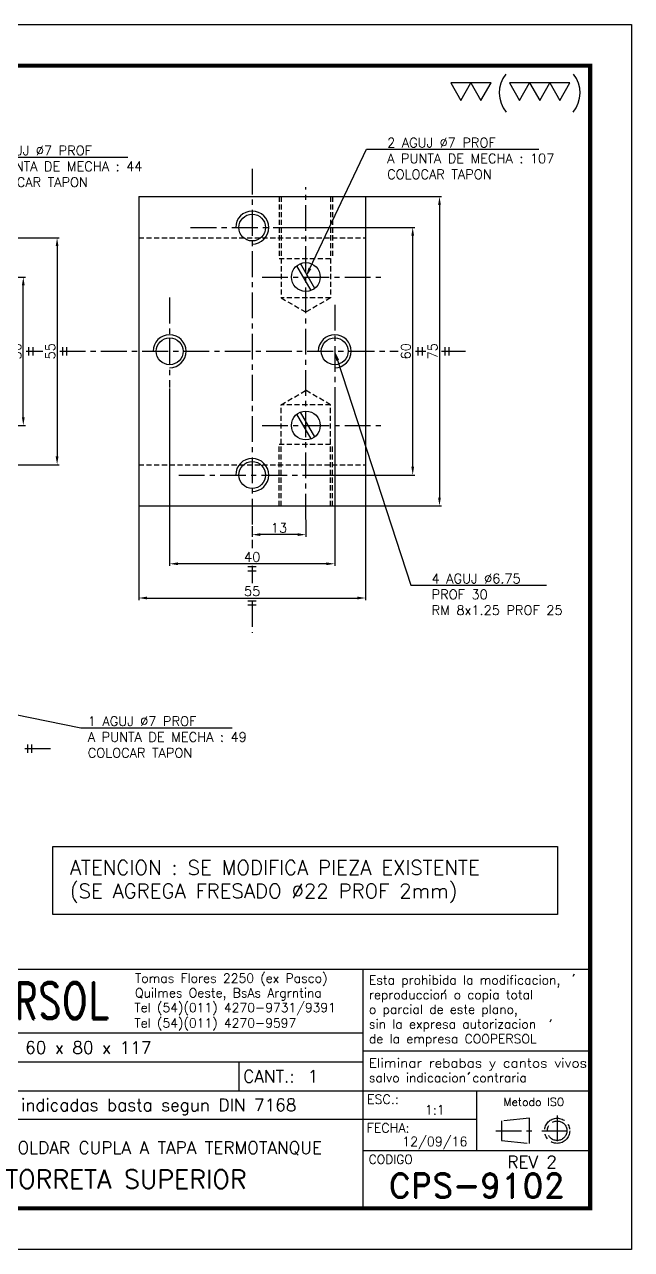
# Model space of a CAD drawing. Extents: x 0 to 420, y 0 to 297.
# Drawn here: x 272.9 to 420, y 0 to 297 of the extents above; entities that cross this region are included whole.
import ezdxf
from ezdxf import colors
from ezdxf.entities.mleader import LeaderData, LeaderLine
from ezdxf.enums import TextEntityAlignment as Align
from ezdxf.math import Vec2, Vec3

# ---------------------------------------------------------------- set-up
doc = ezdxf.new("R2010")
doc.units = 0
doc.header["$LTSCALE"] = 5
doc.header["$MEASUREMENT"] = 0
doc.linetypes.add('CENTER', pattern=[2, 1.25, -0.25, 0.25, -0.25])
doc.linetypes.add('HIDDEN', pattern=[0.375, 0.25, -0.125])
doc.layers.get('0').update_dxf_attribs({"linetype": 'CONTINUOUS'})
doc.layers.get('DEFPOINTS').update_dxf_attribs({"linetype": 'CONTINUOUS'})
for name, color, linetype in [('1', 1, 'CENTER'), ('CL', 1, 'CENTER'), ('CO', 3, 'CONTINUOUS'), ('FI', 1, 'CONTINUOUS'), ('OC', 1, 'HIDDEN')]:
    doc.layers.add(name, color=color, linetype=linetype)
doc.styles.add('ROMAND', font='ROMAND')
doc.styles.add('ROMANS', font='ROMANS.SHX')
doc.dimstyles.new('1', dxfattribs={"dimtxt": 2.3, "dimasz": 2, "dimexe": 0.5, "dimexo": 0.0625, "dimgap": 0.5, "dimtad": 1, "dimdec": 4, "dimdsep": 46, "dimtxsty": 'ROMANS', "dimcen": -2, "dimclrt": 7, "dimadec": 0, "dimazin": 0, "dimtfac": 0.869565, "dimtdec": 4, "dimtmove": 0, "dimatfit": 3, "dimfxl": 1, "dimtolj": 1, "dimarcsym": 0})

# ---------------------------------------------------------------- blocks, each defined once
blk = doc.blocks.new('A3G')
blk.add_lwpolyline([(0, 297), (420, 297), (420, 0), (0, 0)], close=True)
at = {"const_width": 1}
blk.add_lwpolyline([(25, 287), (410, 287), (410, 10), (25, 10)], close=True, dxfattribs=at)
blk = doc.blocks.new('*D35')
at = {"layer": 'CO', "color": 0, "lineweight": -2}
for p, q in [((339.37, 247.77), (367.48, 247.77)), ((366.98, 189.77), (366.98, 245.77)), ((343.31, 187.77), (367.48, 187.77))]:
    blk.add_line(p, q, dxfattribs=at)
at = {"layer": 'CO', "color": 0}
for points in [[(366.65, 245.77), (367.32, 245.77), (366.98, 247.77)], [(366.65, 189.77), (367.32, 189.77), (366.98, 187.77)]]:
    blk.add_solid(points, dxfattribs=at)
at = {"layer": 'DEFPOINTS', "color": 0}
for p in [(339.31, 247.77), (366.98, 247.77), (343.24, 187.77)]:
    blk.add_point(p, dxfattribs=at)
at = {"layer": 'CO', "color": 7, "insert": (365.33, 217.77), "char_height": 2.3, "attachment_point": 5, "rotation": 90, "style": 'ROMANS'}
blk.add_mtext('\\A1;60', dxfattribs=at)
blk = doc.blocks.new('*D36')
at = {"layer": 'CO', "color": 0, "lineweight": -2}
for p, q in [((355.64, 255.27), (373.97, 255.27)), ((373.47, 253.27), (373.47, 182.27)), ((355.64, 180.27), (373.97, 180.27))]:
    blk.add_line(p, q, dxfattribs=at)
at = {"layer": 'CO', "color": 0}
for points in [[(373.14, 253.27), (373.8, 253.27), (373.47, 255.27)], [(373.14, 182.27), (373.8, 182.27), (373.47, 180.27)]]:
    blk.add_solid(points, dxfattribs=at)
at = {"layer": 'DEFPOINTS', "color": 0}
for p in [(355.58, 255.27), (355.58, 180.27), (373.47, 180.27)]:
    blk.add_point(p, dxfattribs=at)
at = {"layer": 'CO', "color": 7, "insert": (371.82, 217.77), "char_height": 2.3, "attachment_point": 5, "rotation": 90, "style": 'ROMANS'}
blk.add_mtext('\\A1;75', dxfattribs=at)
blk = doc.blocks.new('*D37')
at = {"layer": 'CO', "color": 0, "lineweight": -2}
for p, q in [((308.08, 208.76), (308.08, 165.75)), ((348.08, 208.76), (348.08, 165.75)), ((346.08, 166.25), (310.08, 166.25))]:
    blk.add_line(p, q, dxfattribs=at)
at = {"layer": 'CO', "color": 0}
for points in [[(310.08, 166.58), (310.08, 165.92), (308.08, 166.25)], [(346.08, 166.58), (346.08, 165.92), (348.08, 166.25)]]:
    blk.add_solid(points, dxfattribs=at)
at = {"layer": 'DEFPOINTS', "color": 0}
for p in [(308.08, 208.82), (348.08, 208.82), (308.08, 166.25)]:
    blk.add_point(p, dxfattribs=at)
at = {"layer": 'CO', "color": 7, "insert": (328.08, 167.9), "char_height": 2.3, "attachment_point": 5, "style": 'ROMANS'}
blk.add_mtext('\\A1;40', dxfattribs=at)
blk = doc.blocks.new('*D38')
at = {"layer": 'CO', "color": 0, "lineweight": -2}
for p, q in [((300.58, 180.21), (300.58, 157.45)), ((355.58, 180.21), (355.58, 157.45)), ((302.58, 157.95), (353.58, 157.95))]:
    blk.add_line(p, q, dxfattribs=at)
at = {"layer": 'CO', "color": 0}
for points in [[(302.58, 158.29), (302.58, 157.62), (300.58, 157.95)], [(353.58, 158.29), (353.58, 157.62), (355.58, 157.95)]]:
    blk.add_solid(points, dxfattribs=at)
at = {"layer": 'DEFPOINTS', "color": 0}
for p in [(300.58, 180.27), (355.58, 180.27), (355.58, 157.95)]:
    blk.add_point(p, dxfattribs=at)
at = {"layer": 'CO', "color": 7, "insert": (328.08, 159.6), "char_height": 2.3, "attachment_point": 5, "style": 'ROMANS'}
blk.add_mtext('\\A1;55', dxfattribs=at)
blk = doc.blocks.new('*D39')
at = {"layer": 'CO', "color": 0, "lineweight": -2}
for p, q in [((328.08, 175.38), (328.08, 172.82)), ((341.08, 176.92), (341.08, 172.82)), ((339.08, 173.32), (330.08, 173.32))]:
    blk.add_line(p, q, dxfattribs=at)
at = {"layer": 'CO', "color": 0}
for points in [[(330.08, 173.66), (330.08, 172.99), (328.08, 173.32)], [(339.08, 173.66), (339.08, 172.99), (341.08, 173.32)]]:
    blk.add_solid(points, dxfattribs=at)
at = {"layer": 'DEFPOINTS', "color": 0}
for p in [(328.08, 175.45), (341.08, 176.98), (328.08, 173.32)]:
    blk.add_point(p, dxfattribs=at)
at = {"layer": 'CO', "color": 7, "insert": (334.58, 174.97), "char_height": 2.3, "attachment_point": 5, "style": 'ROMANS'}
blk.add_mtext('\\A1;13', dxfattribs=at)
blk = doc.blocks.new('*D44')
at = {"layer": 'CO', "color": 0, "lineweight": -2}
for p, q in [((259.73, 235.77), (273.12, 235.77)), ((272.62, 201.77), (272.62, 233.77)), ((259.73, 199.77), (273.12, 199.77))]:
    blk.add_line(p, q, dxfattribs=at)
at = {"layer": 'CO', "color": 0}
for points in [[(272.28, 233.77), (272.95, 233.77), (272.62, 235.77)], [(272.28, 201.77), (272.95, 201.77), (272.62, 199.77)]]:
    blk.add_solid(points, dxfattribs=at)
at = {"layer": 'DEFPOINTS', "color": 0}
for p in [(259.66, 235.77), (272.62, 235.77), (259.66, 199.77)]:
    blk.add_point(p, dxfattribs=at)
at = {"layer": 'CO', "color": 7, "insert": (270.97, 217.77), "char_height": 2.3, "attachment_point": 5, "rotation": 90, "style": 'ROMANS'}
blk.add_mtext('\\A1;36', dxfattribs=at)
blk = doc.blocks.new('*D45')
at = {"layer": 'CO', "color": 0, "lineweight": -2}
for p, q in [((255.41, 245.27), (281.31, 245.27)), ((280.81, 243.27), (280.81, 192.27)), ((255.41, 190.27), (281.31, 190.27))]:
    blk.add_line(p, q, dxfattribs=at)
at = {"layer": 'CO', "color": 0}
for points in [[(280.47, 243.27), (281.14, 243.27), (280.81, 245.27)], [(280.47, 192.27), (281.14, 192.27), (280.81, 190.27)]]:
    blk.add_solid(points, dxfattribs=at)
at = {"layer": 'DEFPOINTS', "color": 0}
for p in [(255.35, 245.27), (255.35, 190.27), (280.81, 190.27)]:
    blk.add_point(p, dxfattribs=at)
at = {"layer": 'CO', "color": 7, "insert": (279.16, 217.77), "char_height": 2.3, "attachment_point": 5, "rotation": 90, "style": 'ROMANS'}
blk.add_mtext('\\A1;55', dxfattribs=at)
blk = doc.blocks.new('COOPERSOLROT-02')
for p, q in [((0, 58), (175, 58)), ((0, 0), (0, 58)), ((5, 0), (5, 58)), ((120, 0), (120, 58)), ((175, 0), (175, 58)), ((5, 42.5), (120, 42.5)), ((120, 38.19), (175, 38.19)), ((5, 35.5), (120, 35.5)), ((89.89, 28.5), (89.89, 35.5)), ((5, 28.5), (175, 28.5)), ((147.5, 14), (147.5, 28.5)), ((147.5, 21.5), (5, 21.5)), ((120, 14), (175, 14)), ((0, 0), (175, 0))]:
    blk.add_line(p, q)
at = {"color": 1, "linetype": 'CENTER'}
blk.add_line((166.98, 22.51), (166.98, 15.06), dxfattribs=at)
for points in [[(152.09, 18.79), (161.93, 18.79)], [(163.26, 18.79), (170.71, 18.79)]]:
    blk.add_lwpolyline(points, dxfattribs=at)
at = {"layer": '1'}
for points in [[(170.85, 56.26), (171.21, 56.85)], [(139.66, 52.43), (140.02, 53.02)], [(165.28, 45.22), (165.64, 45.81)], [(145.46, 32.42), (145.82, 33.01)]]:
    blk.add_lwpolyline(points, dxfattribs=at)
blk.add_lwpolyline([(160.25, 18.79), (160.25, 21.83), (153.47, 21.16), (153.47, 16.41), (160.25, 15.74)], close=True, dxfattribs=at)
for radius in [3.05, 2.37]:
    blk.add_circle((166.98, 18.79), radius, dxfattribs=at)
at = {"style": 'ROMANS', "width": 0.996387}
blk.add_text('*SOLO MODIFICAR EN CAD*', height=2.7, rotation=90, dxfattribs=at).set_placement((3.77, 1.09), (3.77, 56.81), align=Align.FIT)
at = {"style": 'ROMAND', "width": 0.75}
blk.add_text('COOPERSOL', height=9, dxfattribs=at).set_placement((5.26, 45.85))
at = {"style": 'ROMANS'}
for s, p in [('MAT.:', (7.32, 37.47)), ('TRAT.:', (6.5, 30.47)), ('CANT.:', (90.89, 30.47)), ('Tolerancias no indicadas basta segun DIN 7168', (5.7, 23.56))]:
    blk.add_text(s, height=3, dxfattribs=at).set_placement(p)
for tag, height, style, p in [('CONJUNTO', 2.3, 'ROMANS', (62.5, 17.5)), ('SUBCONJUNTO', 3, 'ROMANS', (62.5, 11.5)), ('DENOMINACION', 4.5, 'ROMANS', (62.5, 4.75)), ('COD-PLA', 6, 'ROMAND', (147.5, 5.5))]:
    blk.add_attdef(tag, text='', height=height, dxfattribs=dict(style=style)).set_placement(p, align=Align.MIDDLE)
at = {"layer": '1', "style": 'ROMANS'}
for s, height, p in [('Tomas Flores 2250 (ex Pasco)', 2.2, (64.69, 54.68)), ('Esta prohibida la modificacion,', 2.2, (121.36, 54.23)), ('Quilmes Oeste, BsAs Argrntina', 2.2, (64.69, 51.12)), ('reproduccion o copia total', 2.2, (121.36, 50.67)), ('Tel (54)(011) 4270-9731/9391', 2.2, (64.55, 47.56)), ('o parcial de este plano,', 2.2, (121.36, 47.11)), ('Tel (54)(011) 4270-9597', 2.2, (64.55, 43.83)), ('sin la expresa autorizacion ', 2.2, (121.36, 43.55)), ('de la empresa COOPERSOL', 2.2, (121.36, 39.99)), ('salvo indicacion contraria', 2.2, (121.36, 30.54)), ('ESC.:', 2.25, (120.89, 25.29)), ('FECHA:', 2.25, (120.81, 18.36)), ('CODIGO', 2.16, (121.33, 10.78))]:
    blk.add_text(s, height=height, dxfattribs=at).set_placement(p)
at = {"layer": '1', "style": 'ROMANS', "width": 0.96139}
blk.add_text('Eliminar rebabas y cantos vivos', height=2.2, dxfattribs=at).set_placement((121.34, 34.1), (174.21, 34.1), align=Align.FIT)
at = {"layer": '1', "style": 'ROMANS'}
blk.add_text('Metodo ISO', height=1.948, dxfattribs=at).set_placement((161.34, 25.77), align=Align.MIDDLE)
for tag, p in [('MAT', (22.51, 37.47)), ('TRAT', (22.51, 30.47)), ('CANT', (106.49, 30.47))]:
    blk.add_attdef(tag, p, '', height=3, dxfattribs=at)
for tag, p in [('ESC', (137.33, 22.73)), ('FECHA', (137.33, 15.06))]:
    blk.add_attdef(tag, text='', height=2.25, dxfattribs=at).set_placement(p, align=Align.CENTER)

msp = doc.modelspace()

# ---------------------------------------------------------------- linework, layer by layer
for p, q in [((300.58188, 255.27395), (300.58188, 180.27395)), ((300.58188, 255.27395), (355.58188, 255.27395)), ((355.58188, 255.27395), (355.58188, 180.27395)), ((342.38092, 232.52395), (338.91682, 238.52395)), ((343.24695, 233.02395), (339.78284, 239.02395)), ((342.38092, 196.52395), (338.91682, 202.52395)), ((343.24695, 197.02395), (339.78284, 203.02395)), ((300.58188, 180.27395), (355.58188, 180.27395))]:
    msp.add_line(p, q)
for centre, radius in [((328.08188, 247.77395), 3.25), ((341.08188, 235.77395), 3.5), ((308.08188, 217.77395), 3.25), ((348.08188, 217.77395), 3.25), ((341.08188, 199.77395), 3.5), ((328.08188, 187.77395), 3.25)]:
    msp.add_circle(centre, radius)
at = {"layer": 'CL'}
for p, q in [((328.08188, 262.0311), (328.08188, 170.05291)), ((341.08188, 176.98246), (341.08188, 257.54565)), ((313.16918, 247.77395), (339.30522, 247.77395)), ((330.51118, 235.77395), (360.02979, 235.77395)), ((308.08188, 230.77159), (308.08188, 209.01483)), ((348.08188, 229.03875), (348.08188, 208.82229)), ((273.34636, 217.77395), (277.36464, 217.77395)), ((281.43952, 217.77395), (363.43795, 217.77395)), ((367.69109, 217.77395), (370.13041, 217.77395)), ((373.94573, 217.77395), (379.76254, 217.77395)), ((330.51118, 199.77395), (360.02979, 199.77395)), ((310.30496, 187.77395), (343.24352, 187.77395)), ((328.08188, 165.73722), (328.08188, 161.57847)), ((328.08188, 157.18431), (328.08188, 149.49454)), ((272.96354, 121.45719), (280.29134, 121.45719))]:
    msp.add_line(p, q, dxfattribs=at)
at = {"layer": 'CO'}
for p, q in [((273.89628, 218.74586), (273.89628, 216.74574)), ((274.89628, 218.74586), (274.89628, 216.74574)), ((282.08485, 218.74586), (282.08485, 216.74574)), ((283.08485, 218.74586), (283.08485, 216.74574)), ((368.26309, 218.74586), (368.26309, 216.74574)), ((369.26309, 218.74586), (369.26309, 216.74574)), ((374.74812, 218.74586), (374.74812, 216.74574)), ((375.74812, 218.74586), (375.74812, 216.74574)), ((329.05379, 165.47758), (327.05367, 165.47758)), ((329.05379, 164.47758), (327.05367, 164.47758)), ((329.05379, 157.18095), (327.05367, 157.18095)), ((329.05379, 156.18095), (327.05367, 156.18095)), ((273.63908, 122.4291), (273.63908, 120.42898)), ((274.63908, 122.4291), (274.63908, 120.42898))]:
    msp.add_line(p, q, dxfattribs=at)
for points in [[(378.63334, 278.60654), (381.07749, 282.83994), (376.18919, 282.83994)], [(383.52164, 278.60654), (385.9658, 282.83994), (381.07749, 282.83994)], [(392.86082, 278.60654), (395.30497, 282.83994), (390.41666, 282.83994)], [(397.74912, 278.60654), (400.19327, 282.83994), (395.30497, 282.83994)], [(402.63743, 278.60654), (405.08158, 282.83994), (400.19327, 282.83994)], [(279.78266, 97.69353), (402.08288, 97.69353), (402.08288, 81.25322), (279.78266, 81.25322)]]:
    msp.add_lwpolyline(points, close=True, dxfattribs=at)
for centre, start, end in [((395.31875, 280.43505), 141.7687645, 219.2464834), ((400.1795, 280.43505), 320.7535166, 38.2312355)]:
    msp.add_arc(centre, 7.35713, start, end, dxfattribs=at)
at = {"layer": 'FI'}
for centre in [(328.08188, 247.77395), (308.08188, 217.77395), (348.08188, 217.77395), (328.08188, 187.77395)]:
    msp.add_arc(centre, 4, 270, 180, dxfattribs=at)
at = {"layer": 'OC'}
for p, q in [((334.58188, 255.27395), (334.58188, 240.27395)), ((335.08188, 255.27395), (335.08188, 230.73806)), ((347.08188, 255.27395), (347.08188, 230.73806)), ((347.58188, 255.27395), (347.58188, 240.27395)), ((300.58188, 245.27395), (355.58188, 245.27395)), ((334.58188, 240.27395), (347.58188, 240.27395)), ((335.08188, 230.73806), (341.08188, 227.27395)), ((347.08188, 230.73806), (335.08188, 230.73806)), ((347.08188, 230.73806), (341.08188, 227.27395)), ((335.08188, 204.80985), (341.08188, 208.27395)), ((347.08188, 204.80985), (341.08188, 208.27395)), ((335.08188, 180.27395), (335.08188, 204.80985)), ((347.08188, 204.80985), (335.08188, 204.80985)), ((347.08188, 180.27395), (347.08188, 204.80985)), ((334.58188, 195.27395), (347.58188, 195.27395)), ((334.58188, 180.27395), (334.58188, 195.27395)), ((347.58188, 180.27395), (347.58188, 195.27395)), ((300.58188, 190.27395), (355.58188, 190.27395))]:
    msp.add_line(p, q, dxfattribs=at)

# ---------------------------------------------------------------- block references
msp.add_blockref('A3G', (0, 0))
ref = msp.add_blockref('COOPERSOLROT-02', (235, 10))
ref.add_attrib('COD-PLA', 'CPS-9102', dxfattribs={"height": 6, "style": 'ROMAND'}).set_placement((382.5, 15.5), align=Align.MIDDLE)
ref.add_attrib('FECHA', '12/09/16', dxfattribs={"layer": '1', "height": 2.25, "style": 'ROMANS'}).set_placement((372.33468, 25.061), align=Align.CENTER)
ref.add_attrib('MAT', 'CU-EL 60 x 80 x 117', (257.50529, 47.46815), dxfattribs={"layer": '1', "height": 3, "style": 'ROMANS'})
ref.add_attrib('ESC', '1:1', dxfattribs={"layer": '1', "height": 2.25, "style": 'ROMANS'}).set_placement((372.33468, 32.72855), align=Align.CENTER)
ref.add_attrib('CANT', '1', (341.49059, 40.46815), dxfattribs={"layer": '1', "height": 3, "style": 'ROMANS'})
ref.add_attrib('DENOMINACION', 'TORRETA SUPERIOR', dxfattribs={"height": 4.5, "style": 'ROMANS'}).set_placement((297.5, 17.03781), align=Align.MIDDLE)
ref.add_attrib('SUBCONJUNTO', 'DISP P/ SOLDAR CUPLA A TAPA TERMOTANQUE', dxfattribs={"height": 3, "style": 'ROMANS'}).set_placement((297.5, 24.47785), align=Align.MIDDLE)

# ---------------------------------------------------------------- texts
at = {"style": 'ROMAND'}
msp.add_text('REV 2', height=2.975, dxfattribs=at).set_placement((389.93184, 19.73351))
at = {"layer": 'CO', "style": 'ROMANS'}
for s, p in [('ATENCION : SE MODIFICA PIEZA EXISTENTE', (283.90723, 90.85319)), ('(SE AGREGA FRESADO %%C22 PROF 2mm)', (283.90723, 85.18652))]:
    msp.add_text(s, height=3.5, dxfattribs=at).set_placement(p)

# ---------------------------------------------------------------- dimensions: what is measured, and where the dimension line sits
at = {"layer": 'CO'}
for base, p1, p2, picture, middle in [((373.46873, 180.27395), (355.58188, 255.27395), (355.58188, 180.27395), '*D36', (371.81873, 217.77395)), ((366.98371, 247.77395), (343.24352, 187.77395), (339.30522, 247.77395), '*D35', (365.33371, 217.77395)), ((280.80547, 190.27395), (255.34794, 245.27395), (255.34794, 190.27395), '*D45', (279.15547, 217.77395)), ((272.6169, 235.77395), (259.66353, 199.77395), (259.66353, 235.77395), '*D44', (270.9669, 217.77395))]:
    dim = msp.add_linear_dim(base=base, p1=p1, p2=p2, angle=90, dimstyle='1', dxfattribs=at)
    dim.commit()
    dim.dimension.update_dxf_attribs({"geometry": picture, "text_midpoint": middle})
for base, p1, p2, picture, middle in [((308.08188, 166.25158), (348.08188, 208.82229), (308.08188, 208.82229), '*D37', (328.08188, 167.90158)), ((355.58188, 157.95495), (300.58188, 180.27395), (355.58188, 180.27395), '*D38', (328.08188, 159.60495)), ((328.08188, 173.32188), (341.08188, 176.98246), (328.08188, 175.44567), '*D39', (334.58188, 174.97188))]:
    dim = msp.add_linear_dim(base=base, p1=p1, p2=p2, dimstyle='1', dxfattribs=at)
    dim.commit()
    dim.dimension.update_dxf_attribs({"geometry": picture, "text_midpoint": middle})

# ---------------------------------------------------------------- leaders
ml = msp.add_multileader_mtext('Standard', dxfattribs=at)
ml.set_content('2 AGUJ %%C7 PROF\\PA PUNTA DE MECHA : 44\\PCOLOCAR TAPON', color=7, style='ROMANS')
ml.set_leader_properties(color=256, linetype='ByLayer', lineweight=-1)
ml.build(insert=Vec2(0, 0))
ml.multileader.update_dxf_attribs({"text_left_attachment_type": 6, "text_right_attachment_type": 5, "dogleg_length": 4, "arrow_head_size": 2.3})
ctx = ml.context
ctx.base_point, ctx.char_height, ctx.arrow_head_size, ctx.landing_gap_size, ctx.plane_origin = Vec3(261.94732, 264.82627), 2.3, 2.3, 1, Vec3(247.34794, 235.77395)
ctx.left_attachment, ctx.right_attachment = 6, 5
notes = []
notes.append((ctx, [(0, (1, 1, 0), (257.94732, 264.82627), (1, 0), 4, [(0, [(247.34794, 235.77395)], 0, [])])]))
ctx.mtext.insert, ctx.mtext.flow_direction = Vec3(262.94732, 267.58627), 5
ml = msp.add_multileader_mtext('Standard', dxfattribs=at)
ml.set_content('2 AGUJ %%C7 PROF\\PA PUNTA DE MECHA : 107\\PCOLOCAR TAPON', color=7, style='ROMANS')
ml.set_leader_properties(color=256, linetype='ByLayer', lineweight=-1)
ml.build(insert=Vec2(0, 0))
ml.multileader.update_dxf_attribs({"text_left_attachment_type": 6, "text_right_attachment_type": 5, "dogleg_length": 4, "arrow_head_size": 2.3})
ctx = ml.context
ctx.base_point, ctx.char_height, ctx.arrow_head_size, ctx.landing_gap_size, ctx.plane_origin = Vec3(359.78309, 266.73977), 2.3, 2.3, 1, Vec3(345.18371, 237.68746)
ctx.left_attachment, ctx.right_attachment = 6, 5
notes.append((ctx, [(0, (1, 1, 0), (355.78309, 266.73977), (1, 0), 4, [(0, [(341.08188, 235.77395)], 0, [])])]))
ctx.mtext.insert, ctx.mtext.flow_direction = Vec3(360.78309, 269.49977), 5
ml = msp.add_multileader_mtext('Standard', dxfattribs=at)
ml.set_content('4 AGUJ %%C6.75\\PPROF 30\\PRM 8x1.25 PROF 25', color=7, style='ROMANS')
ml.set_leader_properties(color=256, linetype='ByLayer', lineweight=-1)
ml.build(insert=Vec2(0, 0))
ml.multileader.update_dxf_attribs({"text_left_attachment_type": 6, "text_right_attachment_type": 5, "dogleg_length": 4, "arrow_head_size": 2.3})
ctx = ml.context
ctx.base_point, ctx.char_height, ctx.arrow_head_size, ctx.landing_gap_size, ctx.plane_origin = Vec3(370.56504, 161.05036), 2.3, 2.3, 1, Vec3(348.08188, 217.77395)
ctx.left_attachment, ctx.right_attachment = 6, 5
notes.append((ctx, [(0, (1, 1, 0), (366.56504, 161.05036), (1, 0), 4, [(0, [(348.08188, 217.77395)], 0, [])])]))
ctx.mtext.insert, ctx.mtext.flow_direction = Vec3(371.56504, 163.81036), 5
ml = msp.add_multileader_mtext('Standard', dxfattribs=at)
ml.set_content('1 AGUJ %%C7 PROF\\PA PUNTA DE MECHA : 49\\PCOLOCAR TAPON', color=7, style='ROMANS')
ml.set_leader_properties(color=256, linetype='ByLayer', lineweight=-1)
ml.build(insert=Vec2(0, 0))
ml.multileader.update_dxf_attribs({"text_left_attachment_type": 6, "text_right_attachment_type": 5, "dogleg_length": 4, "arrow_head_size": 2.3})
ctx = ml.context
ctx.base_point, ctx.char_height, ctx.arrow_head_size, ctx.landing_gap_size, ctx.plane_origin = Vec3(287.23764, 126.47427), 2.3, 2.3, 1, Vec3(274.83414, 105.37295)
ctx.left_attachment, ctx.right_attachment = 6, 5
notes.append((ctx, [(0, (1, 1, 0), (286.53146, 126.47427), (1, 0), 0.70617, [(0, [(247.34794, 134.45719)], 0, [])])]))
ctx.mtext.insert, ctx.mtext.flow_direction = Vec3(288.23764, 129.23427), 5
for ctx, leaders in notes:
    for number, flags, end, landing, length, lines in leaders:
        leader = LeaderData()
        leader.index, (leader.has_last_leader_line, leader.has_dogleg_vector, leader.attachment_direction) = number, flags
        leader.last_leader_point, leader.dogleg_vector, leader.dogleg_length = Vec3(end), Vec3(landing), length
        for number, points, colour, breaks in lines:
            line = LeaderLine()
            line.index, line.vertices, line.color, line.breaks = number, Vec3.list(points), colors.encode_raw_color(colour), breaks
            leader.lines.append(line)
        ctx.leaders.append(leader)

doc.saveas('drawing.dxf')
